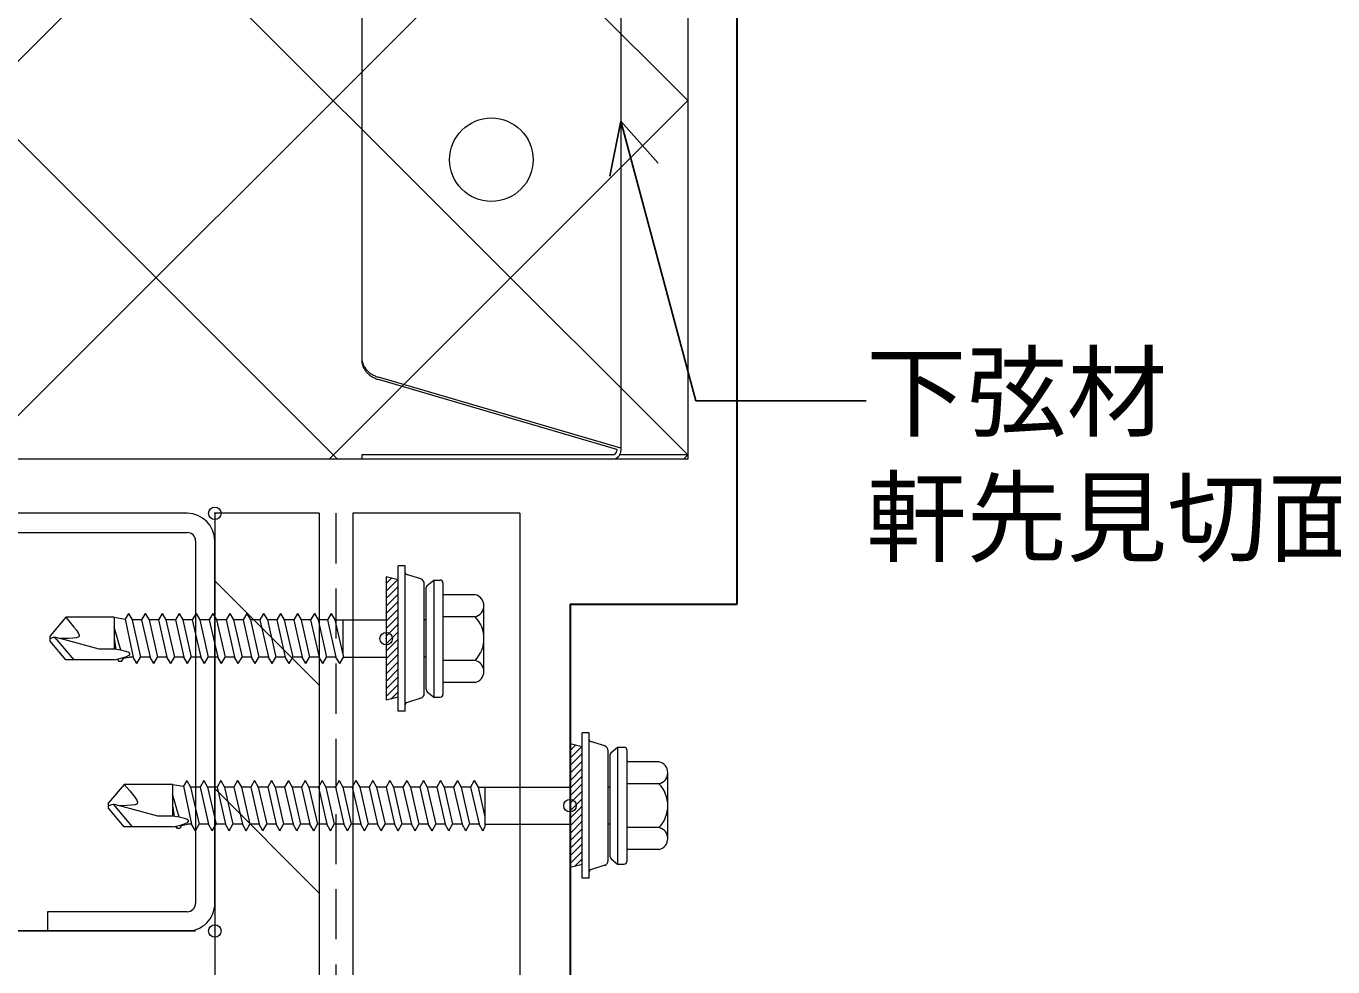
# Model space of a CAD drawing. Units: millimetres at full size, sheet at 1:3; details may follow other scales. Extents: x -1262 to 1258, y -891 to 1034.
# Drawn here: x 555.3 to 711.6, y 12.4 to 125 of the extents above; entities that cross this region are included whole.
import ezdxf
from ezdxf.enums import TextEntityAlignment as Align

# ---------------------------------------------------------------- set-up
doc = ezdxf.new("R2010")
doc.units = ezdxf.units.MM
doc.header["$LTSCALE"] = 3
doc.header["$PDMODE"] = 32
doc.header["$PDSIZE"] = 1.5
doc.linetypes.add('CHAIN2', pattern=[12, 9, -1, 1, -1])
doc.linetypes.add('DASHED2', pattern=[3, 2, -1])
for name, color, linetype, lineweight in [('0-6_名称1', 5, 'Continuous', 25), ('0-8_通り芯1', 5, 'CHAIN2', 25), ('0-C_屋根2', 3, 'DASHED2', 9), ('0-E_外壁1', 6, 'Continuous', 20), ('1-1_水切1', 134, 'Continuous', 30), ('2-1_裏貼1', 2, 'Continuous', 18), ('2-7_ビス1', 7, 'Continuous', 5), ('2-D_軒先見切面戸', 7, 'Continuous', 5), ('3-9_断熱材1', 4, 'Continuous', 5), ('3-D_防水シート', 3, 'DASHED2', 9), ('4-5_C鋼1', 2, 'Continuous', 18)]:
    doc.layers.add(name, color=color, linetype=linetype, lineweight=lineweight)
doc.styles.add('ＭＳ ゴシック', font='')
doc.styles.get('ＭＳ ゴシック').set_extended_font_data('MS Gothic')

msp = doc.modelspace()

# ---------------------------------------------------------------- linework, layer by layer
at = {"layer": '0-6_名称1'}
for q in [(625.102, 107.079), (630.897, 108.632)]:
    msp.add_line((626.446, 113.651), q, dxfattribs=at)
msp.add_lwpolyline([(626.446, 113.651), (635.41, 80.197), (655.793, 80.197)], dxfattribs=at)
at = {"layer": '0-8_通り芯1'}
msp.add_line((575.557, 16.711), (127.857, 16.711), dxfattribs=at)
at = {"layer": '0-C_屋根2', "linetype": 'Continuous'}
for p, q in [((634.446, 182.211), (634.446, 73.211)), ((634.446, 73.211), (-968.353, 73.211))]:
    msp.add_line(p, q, dxfattribs=at)
at = {"layer": '0-E_外壁1'}
for p, q in [((614.357, 66.711), (594.357, 66.711)), ((594.357, 66.711), (594.357, -638.289)), ((614.357, 66.711), (614.357, -638.289))]:
    msp.add_line(p, q, dxfattribs=at)
at = {"layer": '1-1_水切1'}
for q in [(640.357, 55.84), (620.357, -24.142)]:
    msp.add_line((620.357, 55.84), q, dxfattribs=at)
msp.add_lwpolyline([(640.357, 55.84), (640.357, 180.461), (673.542, 180.461)], dxfattribs=at)
at = {"layer": '2-1_裏貼1'}
for p, q in [((592.52, 73.211), (483.52, 182.211)), ((506.667, 73.211), (615.667, 182.211)), ((634.446, 73.711), (525.946, 182.211)), ((634.446, 116.138), (568.373, 182.211)), ((549.094, 73.211), (634.446, 158.564)), ((591.52, 73.211), (634.446, 116.138)), ((633.946, 73.211), (634.446, 73.711)), ((590.357, 46.135), (577.857, 58.635)), ((590.357, 21.245), (577.857, 33.745))]:
    msp.add_line(p, q, dxfattribs=at)
at = {"layer": '2-7_ビス1'}
for p, q in [((600.637, 60.411), (599.797, 60.411)), ((600.637, 43.011), (600.637, 60.411)), ((598.357, 59.1), (598.357, 44.322)), ((599.797, 58.74), (598.357, 59.1)), ((598.357, 58.305), (598.993, 58.941)), ((598.357, 57.404), (599.713, 58.761)), ((599.797, 57.944), (598.357, 56.504)), ((602.51, 58.856), (600.8, 59.396)), ((602.917, 45.134), (602.917, 58.288)), ((603.271, 58.065), (604.049, 58.717)), ((604.049, 58.717), (604.049, 44.705)), ((604.049, 58.717), (604.839, 58.717)), ((605.157, 58.399), (605.157, 45.023)), ((599.797, 57.043), (598.357, 55.603)), ((603.157, 45.601), (603.157, 57.821)), ((608.999, 56.961), (605.157, 56.961)), ((599.797, 56.142), (598.357, 54.702)), ((599.797, 55.241), (598.357, 53.801)), ((610.057, 47.773), (610.057, 55.648)), ((560.028, 54.259), (558.157, 52.03)), ((565.801, 54.259), (560.028, 54.259)), ((565.801, 54.259), (565.801, 50.456)), ((565.801, 54.259), (567.127, 54.025)), ((567.523, 54.711), (567.127, 54.025)), ((567.127, 54.025), (568.089, 49.482)), ((567.523, 54.711), (567.968, 53.94)), ((567.968, 53.94), (568.979, 49.482)), ((569.1, 53.94), (567.968, 53.94)), ((569.545, 54.711), (569.1, 53.94)), ((569.1, 53.94), (570.111, 49.482)), ((569.545, 54.711), (569.99, 53.94)), ((569.99, 53.94), (571.001, 49.482)), ((571.567, 54.711), (572.012, 53.94)), ((572.012, 53.94), (573.024, 49.482)), ((573.59, 54.711), (574.035, 53.94)), ((574.035, 53.94), (575.046, 49.482)), ((575.167, 53.94), (574.035, 53.94)), ((575.612, 54.711), (575.167, 53.94)), ((575.167, 53.94), (576.178, 49.482)), ((575.612, 54.711), (576.057, 53.94)), ((576.057, 53.94), (577.068, 49.482)), ((577.19, 53.94), (576.057, 53.94)), ((577.634, 54.711), (577.19, 53.94)), ((577.19, 53.94), (578.201, 49.482)), ((577.634, 54.711), (578.079, 53.94)), ((578.079, 53.94), (579.09, 49.482)), ((579.212, 53.94), (578.079, 53.94)), ((579.657, 54.711), (579.212, 53.94)), ((579.212, 53.94), (580.223, 49.482)), ((579.657, 54.711), (580.102, 53.94)), ((580.102, 53.94), (581.113, 49.482)), ((581.234, 53.94), (580.102, 53.94)), ((581.679, 54.711), (581.234, 53.94)), ((581.234, 53.94), (582.245, 49.482)), ((581.679, 54.711), (582.124, 53.94)), ((582.124, 53.94), (583.135, 49.482)), ((583.701, 54.711), (584.146, 53.94)), ((584.146, 53.94), (585.157, 49.482)), ((585.279, 53.94), (584.146, 53.94)), ((585.724, 54.711), (585.279, 53.94)), ((585.279, 53.94), (586.29, 49.482)), ((585.724, 54.711), (586.169, 53.94)), ((586.169, 53.94), (587.18, 49.482)), ((587.301, 53.94), (586.169, 53.94)), ((587.746, 54.711), (587.301, 53.94)), ((587.301, 53.94), (588.312, 49.482)), ((587.746, 54.711), (588.191, 53.94)), ((588.191, 53.94), (589.202, 49.482)), ((589.323, 53.94), (588.191, 53.94)), ((589.768, 54.711), (589.323, 53.94)), ((589.323, 53.94), (590.335, 49.482)), ((589.768, 54.711), (590.213, 53.94)), ((590.213, 53.94), (591.224, 49.482)), ((591.346, 53.94), (590.213, 53.94)), ((591.79, 54.711), (591.346, 53.94)), ((591.346, 53.94), (592.357, 49.482)), ((591.79, 54.711), (592.235, 53.94)), ((592.235, 53.94), (593.247, 49.482)), ((592.236, 53.94), (598.357, 53.94)), ((593.157, 53.94), (593.157, 49.876)), ((599.797, 54.341), (598.357, 52.901)), ((599.797, 53.44), (598.357, 52)), ((603.157, 53.94), (602.917, 53.94)), ((608.999, 54.336), (605.157, 54.336)), ((558.157, 51.393), (558.157, 52.03)), ((558.686, 51.888), (560.972, 49.163)), ((564.029, 50.456), (559.349, 51.71)), ((566.602, 50.322), (565.801, 53.087)), ((565.801, 51.711), (566.013, 50.423)), ((599.797, 52.539), (598.357, 51.099)), ((599.797, 51.638), (598.357, 50.198)), ((560.028, 49.163), (558.157, 51.393)), ((565.801, 50.456), (564.028, 50.456)), ((599.797, 50.738), (598.357, 49.298)), ((565.801, 49.163), (560.028, 49.163)), ((565.801, 49.163), (566.209, 49.235)), ((566.206, 49.252), (566.209, 49.235)), ((566.209, 49.235), (566.358, 48.978)), ((566.666, 48.978), (566.358, 48.978)), ((566.883, 49.354), (566.666, 48.978)), ((566.883, 49.354), (566.864, 49.419)), ((566.883, 49.354), (567.606, 49.482)), ((568.089, 49.482), (567.606, 49.482)), ((568.534, 48.711), (568.089, 49.482)), ((568.534, 48.711), (568.979, 49.482)), ((570.111, 49.482), (568.979, 49.482)), ((570.556, 48.711), (570.111, 49.482)), ((570.556, 48.711), (571.001, 49.482)), ((572.579, 48.711), (572.134, 49.482)), ((572.579, 48.711), (573.024, 49.482)), ((574.601, 48.711), (574.156, 49.482)), ((574.601, 48.711), (575.046, 49.482)), ((576.178, 49.482), (575.046, 49.482)), ((576.623, 48.711), (576.178, 49.482)), ((576.623, 48.711), (577.068, 49.482)), ((578.201, 49.482), (577.068, 49.482)), ((578.646, 48.711), (578.201, 49.482)), ((578.646, 48.711), (579.09, 49.482)), ((580.223, 49.482), (579.09, 49.482)), ((580.668, 48.711), (580.223, 49.482)), ((580.668, 48.711), (581.113, 49.482)), ((582.245, 49.482), (581.113, 49.482)), ((582.69, 48.711), (582.245, 49.482)), ((582.69, 48.711), (583.135, 49.482)), ((584.712, 48.711), (584.267, 49.482)), ((584.712, 48.711), (585.157, 49.482)), ((586.29, 49.482), (585.157, 49.482)), ((586.735, 48.711), (586.29, 49.482)), ((586.735, 48.711), (587.18, 49.482)), ((588.312, 49.482), (587.18, 49.482)), ((588.757, 48.711), (588.312, 49.482)), ((588.757, 48.711), (589.202, 49.482)), ((590.335, 49.482), (589.202, 49.482)), ((590.78, 48.711), (590.335, 49.482)), ((590.78, 48.711), (591.224, 49.482)), ((592.357, 49.482), (591.224, 49.482)), ((592.802, 48.711), (592.357, 49.482)), ((592.802, 48.711), (593.247, 49.482)), ((593.247, 49.482), (598.357, 49.482)), ((599.797, 49.837), (598.357, 48.397)), ((599.797, 48.936), (598.357, 47.496)), ((603.157, 49.482), (602.917, 49.482)), ((608.999, 49.086), (605.157, 49.086)), ((599.797, 48.035), (598.357, 46.595)), ((599.797, 47.134), (598.357, 45.694)), ((599.797, 46.234), (598.357, 44.794)), ((603.271, 45.357), (604.049, 44.705)), ((608.999, 46.461), (605.157, 46.461)), ((599.797, 44.682), (598.357, 44.322)), ((599.797, 45.333), (598.93, 44.466)), ((602.51, 44.566), (600.8, 44.026)), ((604.049, 44.705), (604.839, 44.705)), ((620.357, 39.099), (620.357, 24.322)), ((621.797, 38.739), (620.357, 39.099)), ((622.637, 40.411), (621.797, 40.411)), ((622.637, 23.011), (622.637, 40.411)), ((624.51, 38.856), (622.8, 39.396)), ((620.357, 38.305), (620.993, 38.941)), ((620.357, 37.404), (621.713, 38.76)), ((621.797, 37.944), (620.357, 36.504)), ((624.917, 25.134), (624.917, 38.287)), ((625.157, 25.601), (625.157, 37.821)), ((625.271, 38.064), (626.049, 38.717)), ((626.049, 38.717), (626.049, 24.705)), ((626.049, 38.717), (626.839, 38.717)), ((627.157, 38.399), (627.157, 25.023)), ((621.797, 37.043), (620.357, 35.603)), ((621.797, 36.142), (620.357, 34.702)), ((630.999, 36.961), (627.157, 36.961)), ((574.523, 34.711), (574.127, 34.025)), ((574.523, 34.711), (574.968, 33.94)), ((576.545, 34.711), (576.1, 33.94)), ((576.545, 34.711), (576.99, 33.94)), ((578.567, 34.711), (579.012, 33.94)), ((580.59, 34.711), (581.035, 33.94)), ((582.612, 34.711), (582.167, 33.94)), ((582.612, 34.711), (583.057, 33.94)), ((584.634, 34.711), (584.19, 33.94)), ((584.634, 34.711), (585.079, 33.94)), ((586.657, 34.711), (586.212, 33.94)), ((586.657, 34.711), (587.102, 33.94)), ((588.679, 34.711), (588.234, 33.94)), ((588.679, 34.711), (589.124, 33.94)), ((590.701, 34.711), (591.146, 33.94)), ((592.724, 34.711), (592.279, 33.94)), ((592.724, 34.711), (593.169, 33.94)), ((594.746, 34.711), (594.301, 33.94)), ((594.746, 34.711), (595.191, 33.94)), ((596.768, 34.711), (596.323, 33.94)), ((596.768, 34.711), (597.213, 33.94)), ((598.79, 34.711), (598.346, 33.94)), ((598.79, 34.711), (599.235, 33.94)), ((600.813, 34.711), (601.258, 33.94)), ((602.835, 34.711), (602.39, 33.94)), ((602.835, 34.711), (603.28, 33.94)), ((604.857, 34.711), (604.413, 33.94)), ((604.857, 34.711), (605.302, 33.94)), ((606.88, 34.711), (606.435, 33.94)), ((606.88, 34.711), (607.325, 33.94)), ((608.902, 34.711), (608.457, 33.94)), ((608.902, 34.711), (609.347, 33.94)), ((621.797, 35.241), (620.357, 33.801)), ((632.057, 27.773), (632.057, 35.648)), ((567.028, 34.259), (565.157, 32.029)), ((572.801, 34.259), (567.028, 34.259)), ((572.801, 34.259), (572.801, 30.456)), ((572.801, 34.259), (574.127, 34.025)), ((573.602, 30.321), (572.801, 33.087)), ((574.127, 34.025), (575.089, 29.482)), ((574.968, 33.94), (575.979, 29.482)), ((576.1, 33.94), (574.968, 33.94)), ((576.1, 33.94), (577.111, 29.482)), ((576.99, 33.94), (578.001, 29.482)), ((579.012, 33.94), (580.024, 29.482)), ((581.035, 33.94), (582.046, 29.482)), ((582.167, 33.94), (581.035, 33.94)), ((582.167, 33.94), (583.178, 29.482)), ((583.057, 33.94), (584.068, 29.482)), ((584.19, 33.94), (583.057, 33.94)), ((584.19, 33.94), (585.201, 29.482)), ((585.079, 33.94), (586.09, 29.482)), ((586.212, 33.94), (585.079, 33.94)), ((586.212, 33.94), (587.223, 29.482)), ((587.102, 33.94), (588.113, 29.482)), ((588.234, 33.94), (587.102, 33.94)), ((588.234, 33.94), (589.245, 29.482)), ((589.124, 33.94), (590.135, 29.482)), ((591.146, 33.94), (592.157, 29.482)), ((592.279, 33.94), (591.146, 33.94)), ((592.279, 33.94), (593.29, 29.482)), ((593.169, 33.94), (594.18, 29.482)), ((594.301, 33.94), (593.169, 33.94)), ((594.301, 33.94), (595.312, 29.482)), ((595.191, 33.94), (596.202, 29.482)), ((596.323, 33.94), (595.191, 33.94)), ((596.323, 33.94), (597.335, 29.482)), ((597.213, 33.94), (598.224, 29.482)), ((598.346, 33.94), (597.213, 33.94)), ((598.346, 33.94), (599.357, 29.482)), ((599.235, 33.94), (600.247, 29.482)), ((601.258, 33.94), (602.269, 29.482)), ((602.39, 33.94), (601.258, 33.94)), ((602.39, 33.94), (603.402, 29.482)), ((603.28, 33.94), (604.291, 29.482)), ((604.413, 33.94), (603.28, 33.94)), ((604.413, 33.94), (605.424, 29.482)), ((605.302, 33.94), (606.314, 29.482)), ((606.435, 33.94), (605.302, 33.94)), ((606.435, 33.94), (607.446, 29.482)), ((607.325, 33.94), (608.336, 29.482)), ((608.457, 33.94), (607.325, 33.94)), ((608.457, 33.94), (609.468, 29.482)), ((609.347, 33.94), (610.157, 30.368)), ((609.347, 33.94), (620.357, 33.94)), ((610.157, 33.94), (610.157, 29.133)), ((621.797, 34.34), (620.357, 32.9)), ((621.797, 33.44), (620.357, 32)), ((625.157, 33.94), (624.917, 33.94)), ((630.999, 34.336), (627.157, 34.336)), ((565.157, 31.392), (565.157, 32.029)), ((567.028, 29.163), (565.157, 31.392)), ((565.686, 31.888), (567.972, 29.163)), ((571.029, 30.456), (566.349, 31.71)), ((572.801, 31.711), (573.013, 30.423)), ((621.797, 32.539), (620.357, 31.099)), ((621.797, 31.638), (620.357, 30.198)), ((572.801, 30.456), (571.028, 30.456)), ((621.797, 30.737), (620.357, 29.297)), ((621.797, 29.837), (620.357, 28.397)), ((572.801, 29.163), (567.028, 29.163)), ((572.801, 29.163), (573.209, 29.235)), ((573.206, 29.251), (573.209, 29.235)), ((573.209, 29.235), (573.358, 28.978)), ((573.666, 28.978), (573.358, 28.978)), ((573.883, 29.354), (573.666, 28.978)), ((573.883, 29.354), (573.864, 29.419)), ((573.883, 29.354), (574.606, 29.482)), ((575.089, 29.482), (574.606, 29.482)), ((575.534, 28.711), (575.089, 29.482)), ((575.534, 28.711), (575.979, 29.482)), ((577.111, 29.482), (575.979, 29.482)), ((577.556, 28.711), (577.111, 29.482)), ((577.556, 28.711), (578.001, 29.482)), ((579.579, 28.711), (579.134, 29.482)), ((579.579, 28.711), (580.024, 29.482)), ((581.601, 28.711), (581.156, 29.482)), ((581.601, 28.711), (582.046, 29.482)), ((583.178, 29.482), (582.046, 29.482)), ((583.623, 28.711), (583.178, 29.482)), ((583.623, 28.711), (584.068, 29.482)), ((585.201, 29.482), (584.068, 29.482)), ((585.646, 28.711), (585.201, 29.482)), ((585.646, 28.711), (586.09, 29.482)), ((587.223, 29.482), (586.09, 29.482)), ((587.668, 28.711), (587.223, 29.482)), ((587.668, 28.711), (588.113, 29.482)), ((589.245, 29.482), (588.113, 29.482)), ((589.69, 28.711), (589.245, 29.482)), ((589.69, 28.711), (590.135, 29.482)), ((591.712, 28.711), (591.267, 29.482)), ((591.712, 28.711), (592.157, 29.482)), ((593.29, 29.482), (592.157, 29.482)), ((593.735, 28.711), (593.29, 29.482)), ((593.735, 28.711), (594.18, 29.482)), ((595.312, 29.482), (594.18, 29.482)), ((595.757, 28.711), (595.312, 29.482)), ((595.757, 28.711), (596.202, 29.482)), ((597.335, 29.482), (596.202, 29.482)), ((597.78, 28.711), (597.335, 29.482)), ((597.78, 28.711), (598.224, 29.482)), ((599.357, 29.482), (598.224, 29.482)), ((599.802, 28.711), (599.357, 29.482)), ((599.802, 28.711), (600.247, 29.482)), ((601.824, 28.711), (601.379, 29.482)), ((601.824, 28.711), (602.269, 29.482)), ((603.402, 29.482), (602.269, 29.482)), ((603.847, 28.711), (603.402, 29.482)), ((603.847, 28.711), (604.291, 29.482)), ((605.424, 29.482), (604.291, 29.482)), ((605.869, 28.711), (605.424, 29.482)), ((605.869, 28.711), (606.314, 29.482)), ((607.446, 29.482), (606.314, 29.482)), ((607.891, 28.711), (607.446, 29.482)), ((607.891, 28.711), (608.336, 29.482)), ((609.468, 29.482), (608.336, 29.482)), ((609.913, 28.711), (609.468, 29.482)), ((609.913, 28.711), (610.157, 29.133)), ((610.157, 29.482), (620.357, 29.482)), ((621.797, 28.936), (620.357, 27.496)), ((625.157, 29.482), (624.917, 29.482)), ((630.999, 29.086), (627.157, 29.086)), ((621.797, 28.035), (620.357, 26.595)), ((621.797, 27.134), (620.357, 25.694)), ((621.797, 26.234), (620.357, 24.794)), ((621.797, 25.333), (620.93, 24.466)), ((625.271, 25.357), (626.049, 24.705)), ((630.999, 26.461), (627.157, 26.461)), ((621.797, 24.682), (620.357, 24.322)), ((624.51, 24.566), (622.8, 24.026)), ((626.049, 24.705), (626.839, 24.705))]:
    msp.add_line(p, q, dxfattribs=at)
for points in [[(600.637, 43.011), (599.797, 43.011), (599.797, 60.411)], [(560.028, 54.259), (560.34, 53.89), (560.679, 53.497), (561.01, 53.1), (561.299, 52.723), (561.511, 52.386), (561.613, 52.112), (561.571, 51.923), (561.326, 51.815), (560.89, 51.751), (560.354, 51.719), (559.81, 51.709), (559.349, 51.71)], [(571.567, 54.711), (571.122, 53.94), (569.99, 53.94)], [(571.122, 53.94), (572.134, 49.482), (571.001, 49.482)], [(573.59, 54.711), (573.145, 53.94), (572.012, 53.94)], [(573.145, 53.94), (574.156, 49.482), (573.024, 49.482)], [(583.701, 54.711), (583.256, 53.94), (582.124, 53.94)], [(583.256, 53.94), (584.267, 49.482), (583.135, 49.482)], [(558.157, 51.711), (558.289, 51.772), (558.421, 51.826), (558.553, 51.867), (558.686, 51.888), (558.851, 51.879), (559.016, 51.84), (559.183, 51.78), (559.349, 51.71)], [(565.801, 49.163), (566.616, 49.351), (567.226, 49.536), (567.606, 49.714), (567.732, 49.883), (567.594, 50.037), (567.212, 50.182), (566.607, 50.321), (565.801, 50.456)], [(622.637, 23.011), (621.797, 23.011), (621.797, 40.411)], [(578.567, 34.711), (578.122, 33.94), (576.99, 33.94)], [(580.59, 34.711), (580.145, 33.94), (579.012, 33.94)], [(590.701, 34.711), (590.256, 33.94), (589.124, 33.94)], [(600.813, 34.711), (600.368, 33.94), (599.236, 33.94)], [(567.028, 34.259), (567.34, 33.89), (567.679, 33.497), (568.01, 33.1), (568.299, 32.723), (568.511, 32.386), (568.613, 32.112), (568.571, 31.923), (568.326, 31.815), (567.89, 31.751), (567.354, 31.719), (566.81, 31.709), (566.349, 31.71)], [(578.122, 33.94), (579.134, 29.482), (578.001, 29.482)], [(580.145, 33.94), (581.156, 29.482), (580.024, 29.482)], [(590.256, 33.94), (591.267, 29.482), (590.135, 29.482)], [(600.368, 33.94), (601.379, 29.482), (600.247, 29.482)], [(565.157, 31.711), (565.289, 31.772), (565.421, 31.826), (565.553, 31.867), (565.686, 31.888), (565.851, 31.879), (566.016, 31.84), (566.183, 31.78), (566.349, 31.71)], [(572.801, 29.163), (573.616, 29.351), (574.226, 29.536), (574.606, 29.714), (574.732, 29.883), (574.594, 30.037), (574.212, 30.182), (573.607, 30.321), (572.801, 30.456)]]:
    msp.add_lwpolyline(points, dxfattribs=at)
for centre, radius, start, end in [((600.877, 59.623), 0.24, 180, 251.24339), ((602.317, 58.288), 0.6, 0, 71.24339), ((603.476, 57.821), 0.319, 130, 180), ((604.839, 58.399), 0.319, 0, 90), ((608.714, 55.648), 1.343, 282.25461, 77.74538), ((606.272, 51.711), 3.785, 316.09561, 43.90437), ((608.714, 47.773), 1.343, 282.25461, 77.74538), ((603.476, 45.601), 0.319, 180, 230), ((600.877, 43.799), 0.24, 108.75661, 180), ((602.317, 45.134), 0.6, 288.75661, 0), ((604.839, 45.023), 0.319, 270, 0), ((622.877, 39.623), 0.24, 180, 251.24339), ((624.317, 38.287), 0.6, 0, 71.24339), ((625.476, 37.821), 0.319, 130, 180), ((626.839, 38.399), 0.319, 0, 90), ((630.714, 35.648), 1.343, 282.25461, 77.74538), ((628.272, 31.711), 3.785, 316.09561, 43.90437), ((630.714, 27.773), 1.343, 282.25461, 77.74538), ((624.317, 25.134), 0.6, 288.75661, 0), ((625.476, 25.601), 0.319, 180, 230), ((626.839, 25.023), 0.319, 270, 0), ((622.877, 23.799), 0.24, 108.75661, 180)]:
    msp.add_arc(centre, radius, start, end, dxfattribs=at)
at = {"layer": '2-7_ビス1', "color": 5}
for p in [(598.357, 51.711), (620.357, 31.711)]:
    msp.add_point(p, dxfattribs=at)
at = {"layer": '2-D_軒先見切面戸'}
for p, q in [((626.446, 236.211), (626.446, 74.211)), ((595.446, 230.31), (595.446, 85.064)), ((626.446, 74.498), (597.446, 83)), ((625.946, 74.365), (597.446, 82.72)), ((625.446, 73.711), (595.446, 73.711)), ((595.446, 73.711), (595.446, 73.211)), ((625.946, 74.365), (625.946, 74.211)), ((634.446, 73.711), (626.312, 73.711)), ((634.446, 73.711), (634.446, 73.211)), ((634.446, 73.211), (595.446, 73.211))]:
    msp.add_line(p, q, dxfattribs=at)
msp.add_circle((610.946, 109.042), 5, dxfattribs=at)
for centre, radius, start, end in [((597.934, 85.364), 2.487, 180.45447, 184.86209), ((597.934, 85.084), 2.487, 180.45447, 184.86209), ((597.937, 85.403), 2.494, 185.75679, 190.16441), ((597.937, 85.123), 2.494, 185.75679, 190.16441), ((597.943, 85.442), 2.507, 191.01718, 195.42479), ((597.943, 85.162), 2.507, 191.01718, 195.42479), ((597.952, 85.48), 2.526, 196.2102, 200.61781), ((597.952, 85.201), 2.526, 196.2102, 200.61781), ((597.964, 85.518), 2.551, 201.31387, 205.72148), ((597.964, 85.238), 2.551, 201.31387, 205.72148), ((597.979, 85.554), 2.58, 206.31052, 210.71813), ((597.979, 85.275), 2.58, 206.31052, 210.71813), ((597.996, 85.59), 2.614, 211.18721, 215.59482), ((597.996, 85.31), 2.614, 211.18721, 215.59482), ((598.016, 85.624), 2.65, 215.93576, 220.34338), ((598.016, 85.344), 2.65, 215.93576, 220.34338), ((598.039, 85.656), 2.688, 220.55249, 224.9601), ((598.039, 85.376), 2.688, 220.55249, 224.9601), ((598.064, 85.686), 2.727, 225.03771, 229.44532), ((598.064, 85.407), 2.727, 225.03771, 229.44532), ((598.092, 85.715), 2.767, 229.39512, 233.80274), ((598.092, 85.435), 2.767, 229.39512, 233.80274), ((598.121, 85.741), 2.805, 233.63123, 238.03884), ((598.121, 85.461), 2.805, 233.63123, 238.03884), ((598.153, 85.765), 2.842, 237.75467, 242.16228), ((598.153, 85.485), 2.842, 237.75467, 242.16228), ((598.186, 85.786), 2.877, 241.77571, 246.18332), ((598.186, 85.506), 2.877, 241.77571, 246.18332), ((598.221, 85.805), 2.908, 245.7058, 250.11341), ((598.221, 85.525), 2.908, 245.7058, 250.11341), ((598.257, 85.821), 2.935, 249.55721, 253.96482), ((598.257, 85.541), 2.935, 249.55721, 253.96482), ((625.446, 74.211), 1, 270, 0), ((625.446, 74.211), 0.5, 270, 0)]:
    msp.add_arc(centre, radius, start, end, dxfattribs=at)
at = {"layer": '3-9_断熱材1'}
for p, q in [((590.357, 66.711), (577.857, 66.711)), ((577.857, 66.711), (577.857, -638.289)), ((590.357, 66.711), (590.357, -638.289))]:
    msp.add_line(p, q, dxfattribs=at)
at = {"layer": '3-D_防水シート'}
msp.add_line((592.357, 66.711), (592.357, -638.289), dxfattribs=at)
at = {"layer": '4-5_C鋼1'}
for p, q in [((574.557, 66.711), (481.157, 66.711)), ((481.157, 64.411), (574.557, 64.411)), ((575.557, 63.411), (575.557, 20.011)), ((577.857, 20.011), (577.857, 63.411))]:
    msp.add_line(p, q, dxfattribs=at)
msp.add_lwpolyline([(574.557, 19.011), (557.857, 19.011), (557.857, 16.711), (574.557, 16.711)], dxfattribs=at)
for centre, radius, start, end in [((574.557, 63.411), 3.3, 0, 90), ((574.557, 63.411), 1, 0, 90), ((574.557, 20.011), 1, 270, 0), ((574.557, 20.011), 3.3, 270, 0.00004)]:
    msp.add_arc(centre, radius, start, end, dxfattribs=at)
for p in [(577.857, 66.711), (577.857, 16.711)]:
    msp.add_point(p, dxfattribs=at)

# ---------------------------------------------------------------- texts
at = {"layer": '0-6_名称1', "style": 'ＭＳ ゴシック'}
for s, p in [('下弦材', (655.793, 74.197)), ('軒先見切面戸', (655.793, 59.197))]:
    msp.add_text(s, height=8.798, dxfattribs=at).set_placement(p, align=Align.BOTTOM_LEFT)

doc.saveas('drawing.dxf')
